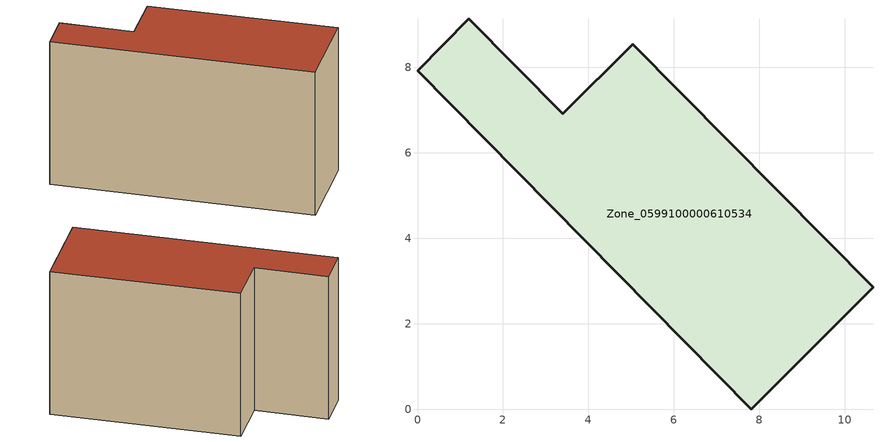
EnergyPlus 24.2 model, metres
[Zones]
Zone_0599100000610534
 floor ground (C_G): 7.82,0 0,7.92 1.21,9.14 3.4,6.91 5.03,8.54 10.66,2.85 z0
 wall outside (C_F): 3.4,6.91 1.21,9.14 0,7.92 7.82,0 10.66,2.85 5.03,8.54 3.4,6.91 z0:6.54
 roof outside (C_R): 10.66,2.85 5.03,8.54 3.4,6.91 1.21,9.14 0,7.92 7.82,0 z6.54
[BUILDING]
Pand.0599100000610534: North Axis=0; Terrain=City; Loads Convergence Tolerance Value=0.04; Temperature Convergence Tolerance Value=0.4; Solar Distribution=FullExterior; Maximum Number of Warmup Days=25; Minimum Number of Warmup Days=1
[Site:Location]
Rotterdam.The.Hague.AP_ZH_NLD Design_Conditions: Latitude=51.96; Longitude=4.45; Time Zone=1; Elevation=-4.5
[SITE:GROUNDTEMPERATURE:BUILDINGSURFACE]
18, 18, 18, 18, 18, 18, 18, 18, 18, 18, 18, 18
[MATERIAL] Thermal Absorptance=0.9; Solar Absorptance=0.7; Visible Absorptance=0.7
Name | Roughness | Thickness | Conductivity | Density | Specific Heat
G.TI.1946 | MediumSmooth | 0.15 | 1 | 540 | 1210
F.TI.1946 | Rough | 0.3 | 0.857143 | 1920 | 840
R.TI.1946 | MediumRough | 0.2 | 0.1 | 1500 | 1000
[CONSTRUCTION]
C_G: G.TI.1946
C_F: F.TI.1946
C_R: R.TI.1946
[ZONE]
Zone_0599100000610534: Type=1; Multiplier=1; Ceiling Height=Autocalculate; Volume=Autocalculate; Floor Area=autocalculate; Part of Total Floor Area=Yes
[ZONEINFILTRATION:DESIGNFLOWRATE]
Infil_Zone_0599100000610534: Zone or ZoneList or Space or SpaceList=Zone_0599100000610534; Schedule=AlwaysOn; Design Flow Rate Calculation Method=Flow/Area; Flow Rate per Floor Area=0.003; Constant Term Coefficient=1; Temperature Term Coefficient=0; Velocity Term Coefficient=0; Velocity Squared Term Coefficient=0
[HVACTEMPLATE:ZONE:IDEALLOADSAIRSYSTEM]
Zone_0599100000610534: Maximum Heating Supply Air Temperature=50; Minimum Cooling Supply Air Temperature=13; Maximum Heating Supply Air Humidity Ratio=0.0156; Minimum Cooling Supply Air Humidity Ratio=0.0077; Heating Limit=NoLimit; Cooling Limit=NoLimit; Dehumidification Control Type=ConstantSensibleHeatRatio; Cooling Sensible Heat Ratio=0.7; Dehumidification Setpoint=60; Humidification Control Type=None; Humidification Setpoint=30; Outdoor Air Method=None; Outdoor Air Flow Rate per Person=0.00944; Outdoor Air Flow Rate per Zone Floor Area=0; Outdoor Air Flow Rate per Zone=0; Demand Controlled Ventilation Type=None; Outdoor Air Economizer Type=NoEconomizer; Heat Recovery Type=None; Sensible Heat Recovery Effectiveness=0.7; Latent Heat Recovery Effectiveness=0.65
[ZONECONTROL:THERMOSTAT]
ThermostatControl_Zone_0599100000610534: Zone or ZoneList=Zone_0599100000610534; Control Type Schedule=DualSetpointControlType; Control 1=Thermostat_Zone_0599100000610534; Temperature Difference Between Cutout And Setpoint=0
[THERMOSTATSETPOINT:DUALSETPOINT]
Thermostat_Zone_0599100000610534: Heating Setpoint Temperature Schedule=HeatingSetpoint_Zone_0599100000610534; Cooling Setpoint Temperature Schedule=CoolingSetpoint_Zone_0599100000610534
[SCHEDULE:COMPACT]
HeatingSetpoint_Zone_0599100000610534: Through: 12/31, For: AllDays, Until: 24:00, 21
CoolingSetpoint_Zone_0599100000610534: Through: 12/31, For: AllDays, Until: 24:00, 24
DualSetpointControlType: Through: 12/31, For: AllDays, Until: 24:00, 4
AlwaysOn: Through: 12/31, For: AllDays, Until: 24:00, 1
